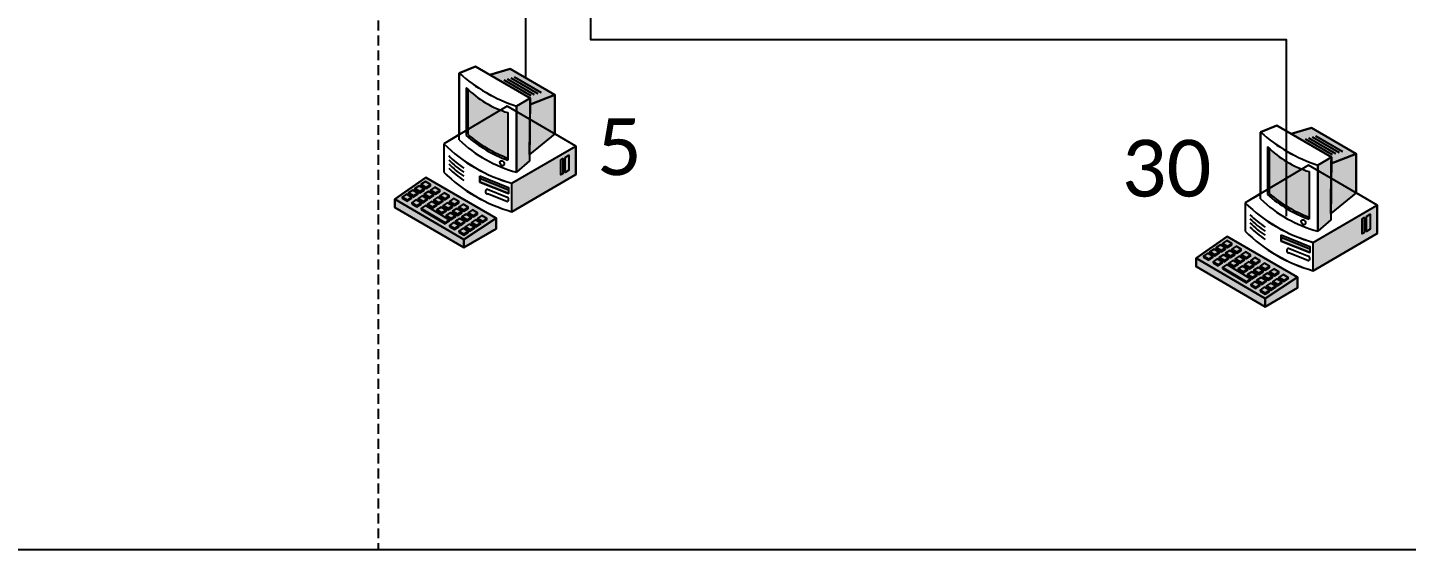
# Model space of a CAD drawing. Extents: x 1 to 296, y 20 to 201.
# Drawn here: x 36.9 to 88.3, y 140 to 159.5 of the extents above; entities that cross this region are included whole.
import ezdxf

# ---------------------------------------------------------------- set-up
doc = ezdxf.new("R2010")
doc.units = 0
doc.header["$LTSCALE"] = 2.97
doc.header["$MEASUREMENT"] = 0
doc.linetypes.add('HIDDEN2', pattern=[0.1875, 0.125, -0.0625])
doc.layers.get('0').update_dxf_attribs({"linetype": 'CONTINUOUS'})
doc.layers.add('CONNECTOR', color=7, linetype='CONTINUOUS')
doc.styles.get("Standard").update_dxf_attribs({"font": 'txt.shx'})

msp = doc.modelspace()

# ---------------------------------------------------------------- hatches: boundary and pattern name
for color, points in [(7, [(55.667, 156.589), (55.669, 156.82), (54.164, 157.692), (54.928, 157.912), (56.589, 156.945)]), (7, [(55.169, 154.064), (55.169, 156.527), (55.669, 156.82), (55.649, 154.482)]), (7, [(55.667, 156.589), (56.589, 156.945), (56.589, 155.493), (55.649, 154.724)]), (7, [(85.542, 154.389), (85.544, 154.62), (84.039, 155.492), (84.803, 155.712), (86.464, 154.745)]), (7, [(54.994, 153.648), (57.375, 155.032), (57.375, 153.976), (54.994, 152.591)]), (7, [(85.542, 154.389), (86.464, 154.745), (86.464, 153.293), (85.524, 152.524)]), (7, [(85.044, 151.864), (85.044, 154.327), (85.544, 154.62), (85.524, 152.282)]), (7, [(50.625, 153.053), (51.783, 153.866), (54.404, 152.349), (53.203, 151.555)]), (253, [(53.792, 153.932), (54.863, 153.493), (54.863, 153.273), (53.792, 153.691)]), (7, [(50.625, 153.053), (53.203, 151.555), (53.203, 151.25), (50.625, 152.745)]), (7, [(84.869, 151.448), (87.25, 152.832), (87.25, 151.776), (84.869, 150.391)]), (7, [(53.203, 151.25), (53.203, 151.555), (54.404, 152.349), (54.404, 151.954)]), (7, [(80.5, 150.853), (81.658, 151.666), (84.279, 150.149), (83.078, 149.355)]), (253, [(83.667, 151.732), (84.738, 151.293), (84.738, 151.073), (83.667, 151.491)]), (7, [(80.5, 150.853), (83.078, 149.355), (83.078, 149.05), (80.5, 150.545)]), (7, [(83.078, 149.05), (83.078, 149.355), (84.279, 150.149), (84.279, 149.754)])]:
    msp.add_hatch(color=color).paths.add_polyline_path(points)
h = msp.add_hatch(color=7)
edge = h.paths.add_edge_path()
edge.add_line((53.356, 155.469), (53.356, 157.143))
edge.add_line((53.356, 157.143), (53.29, 157.208))
edge.add_ellipse((55.93, 159.919), major_axis=(0.032, -3.796), ratio=0.993528, start_angle=315.0949, end_angle=342.7363)
edge.add_line((54.841, 156.285), (54.841, 154.508))
edge.add_line((54.841, 154.508), (54.841, 154.587))
edge.add_ellipse((56.479, 159.091), major_axis=(-0.122, -4.794), ratio=0.993528, start_angle=320.5053, end_angle=341.3574, ccw=False)
h = msp.add_hatch(color=7)
edge = h.paths.add_edge_path()
edge.add_line((83.231, 153.269), (83.231, 154.943))
edge.add_line((83.231, 154.943), (83.165, 155.008))
edge.add_ellipse((85.805, 157.719), major_axis=(0.032, -3.796), ratio=0.993528, start_angle=315.0949, end_angle=342.7363)
edge.add_line((84.716, 154.085), (84.716, 152.308))
edge.add_line((84.716, 152.308), (84.716, 152.387))
edge.add_ellipse((86.354, 156.891), major_axis=(-0.122, -4.794), ratio=0.993528, start_angle=320.5053, end_angle=341.3574, ccw=False)
h = msp.add_hatch(color=251)
h.paths.add_polyline_path([(56.982, 154.614), (57.118, 154.7), (57.118, 154.138), (56.982, 154.052)])
h.paths.add_polyline_path([(56.819, 154.526), (56.894, 154.57), (56.894, 154.008), (56.819, 153.964)])
h = msp.add_hatch(color=252)
h.paths.add_polyline_path([(51.608, 153.566), (51.797, 153.453), (51.797, 153.498), (51.608, 153.611)])
h.paths.add_polyline_path([(51.959, 153.354), (52.148, 153.242), (52.148, 153.287), (51.959, 153.399)])
h.paths.add_polyline_path([(52.31, 153.143), (52.499, 153.03), (52.499, 153.075), (52.31, 153.188)])
h.paths.add_polyline_path([(52.661, 152.931), (52.85, 152.819), (52.85, 152.864), (52.661, 152.976)])
h.paths.add_polyline_path([(53.012, 152.72), (53.201, 152.607), (53.201, 152.652), (53.012, 152.765)])
h.paths.add_polyline_path([(53.363, 152.508), (53.552, 152.396), (53.552, 152.441), (53.363, 152.553)])
h.paths.add_polyline_path([(51.797, 153.498), (51.797, 153.453), (51.954, 153.557), (51.954, 153.602)])
h.paths.add_polyline_path([(52.148, 153.287), (52.148, 153.242), (52.305, 153.345), (52.305, 153.39)])
h.paths.add_polyline_path([(52.499, 153.075), (52.499, 153.03), (52.656, 153.134), (52.656, 153.179)])
h.paths.add_polyline_path([(52.85, 152.864), (52.85, 152.819), (53.007, 152.922), (53.007, 152.967)])
h.paths.add_polyline_path([(53.201, 152.652), (53.201, 152.607), (53.358, 152.711), (53.358, 152.756)])
h.paths.add_polyline_path([(53.552, 152.441), (53.552, 152.396), (53.709, 152.499), (53.709, 152.544)])
h.paths.add_polyline_path([(53.714, 152.297), (53.903, 152.184), (53.903, 152.229), (53.714, 152.342)])
h.paths.add_polyline_path([(53.903, 152.229), (53.903, 152.184), (54.06, 152.288), (54.06, 152.333)])
h.paths.add_polyline_path([(51.374, 153.408), (51.563, 153.296), (51.563, 153.341), (51.374, 153.453)])
h.paths.add_polyline_path([(51.725, 153.197), (51.914, 153.084), (51.914, 153.129), (51.725, 153.242)])
h.paths.add_polyline_path([(52.076, 152.985), (52.265, 152.873), (52.265, 152.918), (52.076, 153.03)])
h.paths.add_polyline_path([(52.427, 152.774), (52.616, 152.661), (52.616, 152.706), (52.427, 152.819)])
h.paths.add_polyline_path([(52.778, 152.562), (52.967, 152.45), (52.967, 152.495), (52.778, 152.607)])
h.paths.add_polyline_path([(53.129, 152.351), (53.318, 152.238), (53.318, 152.283), (53.129, 152.396)])
h.paths.add_polyline_path([(51.563, 153.341), (51.563, 153.296), (51.72, 153.399), (51.72, 153.444)])
h.paths.add_polyline_path([(51.914, 153.129), (51.914, 153.084), (52.071, 153.188), (52.071, 153.233)])
h.paths.add_polyline_path([(52.265, 152.918), (52.265, 152.873), (52.422, 152.976), (52.422, 153.021)])
h.paths.add_polyline_path([(52.616, 152.706), (52.616, 152.661), (52.773, 152.765), (52.773, 152.81)])
h.paths.add_polyline_path([(52.967, 152.495), (52.967, 152.45), (53.124, 152.553), (53.124, 152.598)])
h.paths.add_polyline_path([(53.318, 152.283), (53.318, 152.238), (53.475, 152.342), (53.475, 152.387)])
h.paths.add_polyline_path([(53.48, 152.139), (53.669, 152.027), (53.669, 152.072), (53.48, 152.184)])
h.paths.add_polyline_path([(53.669, 152.072), (53.669, 152.027), (53.826, 152.13), (53.826, 152.175)])
h.paths.add_polyline_path([(51.14, 153.251), (51.329, 153.138), (51.329, 153.183), (51.14, 153.296)])
h.paths.add_polyline_path([(51.491, 153.039), (51.68, 152.927), (51.68, 152.972), (51.491, 153.084)])
h.paths.add_polyline_path([(51.842, 152.828), (52.031, 152.715), (52.031, 152.76), (51.842, 152.873)])
h.paths.add_polyline_path([(52.193, 152.616), (52.382, 152.504), (52.382, 152.549), (52.193, 152.661)])
h.paths.add_polyline_path([(52.544, 152.405), (52.733, 152.292), (52.733, 152.337), (52.544, 152.45)])
h.paths.add_polyline_path([(52.895, 152.193), (53.084, 152.081), (53.084, 152.126), (52.895, 152.238)])
h.paths.add_polyline_path([(51.329, 153.183), (51.329, 153.138), (51.486, 153.242), (51.486, 153.287)])
h.paths.add_polyline_path([(51.68, 152.972), (51.68, 152.927), (51.837, 153.03), (51.837, 153.075)])
h.paths.add_polyline_path([(52.031, 152.76), (52.031, 152.715), (52.188, 152.819), (52.188, 152.864)])
h.paths.add_polyline_path([(52.382, 152.549), (52.382, 152.504), (52.539, 152.607), (52.539, 152.652)])
h.paths.add_polyline_path([(52.733, 152.337), (52.733, 152.292), (52.89, 152.396), (52.89, 152.441)])
h.paths.add_polyline_path([(53.084, 152.126), (53.084, 152.081), (53.241, 152.184), (53.241, 152.229)])
h.paths.add_polyline_path([(53.246, 151.982), (53.435, 151.869), (53.435, 151.914), (53.246, 152.027)])
h.paths.add_polyline_path([(53.435, 151.914), (53.435, 151.869), (53.592, 151.973), (53.592, 152.018)])
h.paths.add_polyline_path([(50.906, 153.093), (51.095, 152.981), (51.095, 153.026), (50.906, 153.138)])
h.paths.add_polyline_path([(51.257, 152.882), (51.446, 152.769), (51.446, 152.814), (51.257, 152.927)])
h.paths.add_polyline_path([(51.608, 152.67), (52.499, 152.135), (52.499, 152.18), (51.608, 152.715)])
h.paths.add_polyline_path([(52.661, 152.036), (52.85, 151.923), (52.85, 151.968), (52.661, 152.081)])
h.paths.add_polyline_path([(51.095, 153.026), (51.095, 152.981), (51.252, 153.084), (51.252, 153.129)])
h.paths.add_polyline_path([(51.446, 152.814), (51.446, 152.769), (51.603, 152.873), (51.603, 152.918)])
h.paths.add_polyline_path([(52.499, 152.18), (52.499, 152.135), (52.656, 152.238), (52.656, 152.283)])
h.paths.add_polyline_path([(52.85, 151.968), (52.85, 151.923), (53.007, 152.027), (53.007, 152.072)])
h.paths.add_polyline_path([(53.012, 151.824), (53.201, 151.712), (53.201, 151.757), (53.012, 151.869)])
h.paths.add_polyline_path([(53.201, 151.757), (53.201, 151.712), (53.358, 151.815), (53.358, 151.86)])
h = msp.add_hatch(color=251)
h.paths.add_polyline_path([(86.857, 152.414), (86.993, 152.5), (86.993, 151.938), (86.857, 151.852)])
h.paths.add_polyline_path([(86.694, 152.326), (86.769, 152.37), (86.769, 151.808), (86.694, 151.764)])
h = msp.add_hatch(color=252)
h.paths.add_polyline_path([(81.483, 151.366), (81.672, 151.253), (81.672, 151.298), (81.483, 151.411)])
h.paths.add_polyline_path([(81.834, 151.154), (82.023, 151.042), (82.023, 151.087), (81.834, 151.199)])
h.paths.add_polyline_path([(82.185, 150.943), (82.374, 150.83), (82.374, 150.875), (82.185, 150.988)])
h.paths.add_polyline_path([(82.536, 150.731), (82.725, 150.619), (82.725, 150.664), (82.536, 150.776)])
h.paths.add_polyline_path([(82.887, 150.52), (83.076, 150.407), (83.076, 150.452), (82.887, 150.565)])
h.paths.add_polyline_path([(83.238, 150.308), (83.427, 150.196), (83.427, 150.241), (83.238, 150.353)])
h.paths.add_polyline_path([(81.672, 151.298), (81.672, 151.253), (81.829, 151.357), (81.829, 151.402)])
h.paths.add_polyline_path([(82.023, 151.087), (82.023, 151.042), (82.18, 151.145), (82.18, 151.19)])
h.paths.add_polyline_path([(82.374, 150.875), (82.374, 150.83), (82.531, 150.934), (82.531, 150.979)])
h.paths.add_polyline_path([(82.725, 150.664), (82.725, 150.619), (82.882, 150.722), (82.882, 150.767)])
h.paths.add_polyline_path([(83.076, 150.452), (83.076, 150.407), (83.233, 150.511), (83.233, 150.556)])
h.paths.add_polyline_path([(83.427, 150.241), (83.427, 150.196), (83.584, 150.299), (83.584, 150.344)])
h.paths.add_polyline_path([(83.589, 150.097), (83.778, 149.984), (83.778, 150.029), (83.589, 150.142)])
h.paths.add_polyline_path([(83.778, 150.029), (83.778, 149.984), (83.935, 150.088), (83.935, 150.133)])
h.paths.add_polyline_path([(81.249, 151.208), (81.438, 151.096), (81.438, 151.141), (81.249, 151.253)])
h.paths.add_polyline_path([(81.6, 150.997), (81.789, 150.884), (81.789, 150.929), (81.6, 151.042)])
h.paths.add_polyline_path([(81.951, 150.785), (82.14, 150.673), (82.14, 150.718), (81.951, 150.83)])
h.paths.add_polyline_path([(82.302, 150.574), (82.491, 150.461), (82.491, 150.506), (82.302, 150.619)])
h.paths.add_polyline_path([(82.653, 150.362), (82.842, 150.25), (82.842, 150.295), (82.653, 150.407)])
h.paths.add_polyline_path([(83.004, 150.151), (83.193, 150.038), (83.193, 150.083), (83.004, 150.196)])
h.paths.add_polyline_path([(81.438, 151.141), (81.438, 151.096), (81.595, 151.199), (81.595, 151.244)])
h.paths.add_polyline_path([(81.789, 150.929), (81.789, 150.884), (81.946, 150.988), (81.946, 151.033)])
h.paths.add_polyline_path([(82.14, 150.718), (82.14, 150.673), (82.297, 150.776), (82.297, 150.821)])
h.paths.add_polyline_path([(82.491, 150.506), (82.491, 150.461), (82.648, 150.565), (82.648, 150.61)])
h.paths.add_polyline_path([(82.842, 150.295), (82.842, 150.25), (82.999, 150.353), (82.999, 150.398)])
h.paths.add_polyline_path([(83.193, 150.083), (83.193, 150.038), (83.35, 150.142), (83.35, 150.187)])
h.paths.add_polyline_path([(83.355, 149.939), (83.544, 149.827), (83.544, 149.872), (83.355, 149.984)])
h.paths.add_polyline_path([(83.544, 149.872), (83.544, 149.827), (83.701, 149.93), (83.701, 149.975)])
h.paths.add_polyline_path([(81.015, 151.051), (81.204, 150.938), (81.204, 150.983), (81.015, 151.096)])
h.paths.add_polyline_path([(81.366, 150.839), (81.555, 150.727), (81.555, 150.772), (81.366, 150.884)])
h.paths.add_polyline_path([(81.717, 150.628), (81.906, 150.515), (81.906, 150.56), (81.717, 150.673)])
h.paths.add_polyline_path([(82.068, 150.416), (82.257, 150.304), (82.257, 150.349), (82.068, 150.461)])
h.paths.add_polyline_path([(82.419, 150.205), (82.608, 150.092), (82.608, 150.137), (82.419, 150.25)])
h.paths.add_polyline_path([(82.77, 149.993), (82.959, 149.881), (82.959, 149.926), (82.77, 150.038)])
h.paths.add_polyline_path([(81.204, 150.983), (81.204, 150.938), (81.361, 151.042), (81.361, 151.087)])
h.paths.add_polyline_path([(81.555, 150.772), (81.555, 150.727), (81.712, 150.83), (81.712, 150.875)])
h.paths.add_polyline_path([(81.906, 150.56), (81.906, 150.515), (82.063, 150.619), (82.063, 150.664)])
h.paths.add_polyline_path([(82.257, 150.349), (82.257, 150.304), (82.414, 150.407), (82.414, 150.452)])
h.paths.add_polyline_path([(82.608, 150.137), (82.608, 150.092), (82.765, 150.196), (82.765, 150.241)])
h.paths.add_polyline_path([(82.959, 149.926), (82.959, 149.881), (83.116, 149.984), (83.116, 150.029)])
h.paths.add_polyline_path([(83.121, 149.782), (83.31, 149.669), (83.31, 149.714), (83.121, 149.827)])
h.paths.add_polyline_path([(83.31, 149.714), (83.31, 149.669), (83.467, 149.773), (83.467, 149.818)])
h.paths.add_polyline_path([(80.781, 150.893), (80.97, 150.781), (80.97, 150.826), (80.781, 150.938)])
h.paths.add_polyline_path([(81.132, 150.682), (81.321, 150.569), (81.321, 150.614), (81.132, 150.727)])
h.paths.add_polyline_path([(81.483, 150.47), (82.374, 149.935), (82.374, 149.98), (81.483, 150.515)])
h.paths.add_polyline_path([(82.536, 149.836), (82.725, 149.723), (82.725, 149.768), (82.536, 149.881)])
h.paths.add_polyline_path([(80.97, 150.826), (80.97, 150.781), (81.127, 150.884), (81.127, 150.929)])
h.paths.add_polyline_path([(81.321, 150.614), (81.321, 150.569), (81.478, 150.673), (81.478, 150.718)])
h.paths.add_polyline_path([(82.374, 149.98), (82.374, 149.935), (82.531, 150.038), (82.531, 150.083)])
h.paths.add_polyline_path([(82.725, 149.768), (82.725, 149.723), (82.882, 149.827), (82.882, 149.872)])
h.paths.add_polyline_path([(82.887, 149.624), (83.076, 149.512), (83.076, 149.557), (82.887, 149.669)])
h.paths.add_polyline_path([(83.076, 149.557), (83.076, 149.512), (83.233, 149.615), (83.233, 149.66)])

# ---------------------------------------------------------------- linework, layer by layer
at = {"color": 7, "linetype": 'HIDDEN2'}
msp.add_line((50, 160.833), (50, 140), dxfattribs=at)
at = {"color": 7, "linetype": 'CONTINUOUS'}
for p, q in [((53.64, 158), (53.028, 157.758)), ((53.028, 157.758), (53.64, 158)), ((53.64, 158), (53.028, 157.758)), ((54.164, 157.692), (53.64, 158)), ((53.64, 158), (54.165, 157.692)), ((54.164, 157.692), (53.64, 158)), ((54.928, 157.912), (54.164, 157.692)), ((54.928, 157.912), (54.164, 157.692)), ((56.589, 156.945), (54.928, 157.912)), ((56.589, 156.945), (54.928, 157.912)), ((53.028, 157.758), (53.028, 155.463)), ((53.028, 155.274), (53.028, 157.758)), ((53.028, 157.758), (53.028, 155.45)), ((54.165, 157.692), (55.669, 156.819)), ((54.688, 157.507), (55.693, 156.923)), ((54.819, 157.543), (55.824, 156.959)), ((54.95, 157.58), (55.955, 156.996)), ((55.081, 157.616), (56.086, 157.032)), ((53.29, 157.208), (53.29, 155.428)), ((53.356, 157.143), (53.29, 157.208)), ((53.356, 155.469), (53.356, 157.143)), ((55.669, 156.819), (55.169, 156.527)), ((56.589, 155.493), (56.589, 156.945)), ((56.589, 155.493), (56.589, 156.945)), ((54.819, 156.527), (52.449, 155.12)), ((57.375, 155.032), (54.819, 156.527)), ((54.841, 156.285), (54.841, 154.508)), ((55.169, 156.527), (55.169, 154.064)), ((83.515, 155.8), (82.903, 155.558)), ((82.903, 155.558), (83.515, 155.8)), ((83.515, 155.8), (82.903, 155.558)), ((84.039, 155.492), (83.515, 155.8)), ((83.515, 155.8), (84.04, 155.492)), ((84.039, 155.492), (83.515, 155.8)), ((53.028, 155.463), (52.449, 155.12)), ((53.028, 155.45), (52.449, 155.12)), ((57.375, 155.032), (56.589, 155.493)), ((57.375, 155.032), (56.589, 155.493)), ((82.903, 155.558), (82.903, 153.263)), ((82.903, 153.074), (82.903, 155.558)), ((82.903, 155.558), (82.903, 153.25)), ((84.803, 155.712), (84.039, 155.492)), ((84.803, 155.712), (84.039, 155.492)), ((84.04, 155.492), (85.544, 154.619)), ((84.563, 155.307), (85.568, 154.723)), ((84.694, 155.343), (85.699, 154.759)), ((86.464, 154.745), (84.803, 155.712)), ((86.464, 154.745), (84.803, 155.712)), ((84.825, 155.38), (85.83, 154.796)), ((84.956, 155.416), (85.961, 154.832)), ((52.449, 155.12), (52.449, 154.064)), ((52.449, 155.12), (52.449, 154.064)), ((52.449, 155.12), (52.449, 154.064)), ((54.994, 153.648), (57.375, 155.032)), ((57.375, 153.976), (57.375, 155.032)), ((57.375, 153.976), (57.375, 155.032)), ((83.165, 155.008), (83.165, 153.228)), ((83.231, 154.943), (83.165, 155.008)), ((83.231, 153.269), (83.231, 154.943)), ((86.464, 153.293), (86.464, 154.745)), ((86.464, 153.293), (86.464, 154.745)), ((54.841, 154.508), (54.841, 154.587)), ((84.694, 154.327), (82.324, 152.92)), ((87.25, 152.832), (84.694, 154.327)), ((85.544, 154.619), (85.044, 154.327)), ((85.044, 154.327), (85.044, 151.864)), ((53.792, 153.844), (54.863, 153.405)), ((54.994, 152.591), (57.375, 153.976)), ((54.994, 152.591), (57.375, 153.976)), ((84.716, 154.085), (84.716, 152.308)), ((54.076, 153.427), (54.819, 153.13)), ((54.797, 152.965), (54.076, 153.251)), ((54.994, 152.591), (54.994, 153.648)), ((82.903, 153.263), (82.324, 152.92)), ((82.903, 153.25), (82.324, 152.92)), ((87.25, 152.832), (86.464, 153.293)), ((87.25, 152.832), (86.464, 153.293)), ((82.324, 152.92), (82.324, 151.864)), ((82.324, 152.92), (82.324, 151.864)), ((82.324, 152.92), (82.324, 151.864)), ((84.869, 151.448), (87.25, 152.832)), ((87.25, 151.776), (87.25, 152.832)), ((87.25, 151.776), (87.25, 152.832)), ((84.716, 152.308), (84.716, 152.387)), ((84.869, 150.391), (87.25, 151.776)), ((84.869, 150.391), (87.25, 151.776)), ((83.667, 151.644), (84.738, 151.205)), ((83.951, 151.227), (84.694, 150.93)), ((84.869, 150.391), (84.869, 151.448)), ((84.672, 150.765), (83.951, 151.051))]:
    msp.add_line(p, q, dxfattribs=at)
for points in [[(20, 140), (120, 140), (120, 190), (20, 190)], [(55.667, 156.589), (55.669, 156.82), (54.164, 157.692), (54.928, 157.912), (56.589, 156.945)], [(55.169, 154.064), (55.169, 156.527), (55.669, 156.82), (55.649, 154.482)], [(55.667, 156.589), (56.589, 156.945), (56.589, 155.493), (55.649, 154.724)], [(85.542, 154.389), (85.544, 154.62), (84.039, 155.492), (84.803, 155.712), (86.464, 154.745)], [(54.994, 153.648), (57.375, 155.032), (57.375, 153.976), (54.994, 152.591)], [(85.542, 154.389), (86.464, 154.745), (86.464, 153.293), (85.524, 152.524)], [(85.044, 151.864), (85.044, 154.327), (85.544, 154.62), (85.524, 152.282)], [(50.625, 153.053), (50.625, 152.745), (53.203, 151.25), (54.404, 151.954), (54.404, 152.349), (51.783, 153.866)], [(50.625, 153.053), (51.783, 153.866), (54.404, 152.349), (53.203, 151.555)], [(50.625, 153.053), (51.783, 153.866), (54.404, 152.349), (54.404, 151.954), (53.203, 151.25), (50.625, 152.745)], [(53.792, 153.932), (54.863, 153.493), (54.863, 153.273), (53.792, 153.691)], [(51.14, 153.251), (51.329, 153.138), (51.329, 153.183), (51.14, 153.296)], [(51.329, 153.183), (51.329, 153.138), (51.486, 153.242), (51.486, 153.287)], [(51.374, 153.408), (51.563, 153.296), (51.563, 153.341), (51.374, 153.453)], [(51.563, 153.341), (51.563, 153.296), (51.72, 153.399), (51.72, 153.444)], [(51.608, 153.566), (51.797, 153.453), (51.797, 153.498), (51.608, 153.611)], [(51.725, 153.197), (51.914, 153.084), (51.914, 153.129), (51.725, 153.242)], [(51.797, 153.498), (51.797, 153.453), (51.954, 153.557), (51.954, 153.602)], [(51.914, 153.129), (51.914, 153.084), (52.071, 153.188), (52.071, 153.233)], [(51.959, 153.354), (52.148, 153.242), (52.148, 153.287), (51.959, 153.399)], [(52.148, 153.287), (52.148, 153.242), (52.305, 153.345), (52.305, 153.39)], [(50.625, 153.053), (53.203, 151.555), (53.203, 151.25), (50.625, 152.745)], [(50.906, 153.093), (51.095, 152.981), (51.095, 153.026), (50.906, 153.138)], [(51.095, 153.026), (51.095, 152.981), (51.252, 153.084), (51.252, 153.129)], [(51.257, 152.882), (51.446, 152.769), (51.446, 152.814), (51.257, 152.927)], [(51.446, 152.814), (51.446, 152.769), (51.603, 152.873), (51.603, 152.918)], [(51.491, 153.039), (51.68, 152.927), (51.68, 152.972), (51.491, 153.084)], [(51.608, 152.67), (52.499, 152.135), (52.499, 152.18), (51.608, 152.715)], [(51.68, 152.972), (51.68, 152.927), (51.837, 153.03), (51.837, 153.075)], [(51.842, 152.828), (52.031, 152.715), (52.031, 152.76), (51.842, 152.873)], [(52.031, 152.76), (52.031, 152.715), (52.188, 152.819), (52.188, 152.864)], [(52.076, 152.985), (52.265, 152.873), (52.265, 152.918), (52.076, 153.03)], [(52.265, 152.918), (52.265, 152.873), (52.422, 152.976), (52.422, 153.021)], [(52.31, 153.143), (52.499, 153.03), (52.499, 153.075), (52.31, 153.188)], [(52.427, 152.774), (52.616, 152.661), (52.616, 152.706), (52.427, 152.819)], [(52.499, 153.075), (52.499, 153.03), (52.656, 153.134), (52.656, 153.179)], [(52.616, 152.706), (52.616, 152.661), (52.773, 152.765), (52.773, 152.81)], [(52.661, 152.931), (52.85, 152.819), (52.85, 152.864), (52.661, 152.976)], [(52.85, 152.864), (52.85, 152.819), (53.007, 152.922), (53.007, 152.967)], [(53.012, 152.72), (53.201, 152.607), (53.201, 152.652), (53.012, 152.765)], [(53.201, 152.652), (53.201, 152.607), (53.358, 152.711), (53.358, 152.756)], [(84.869, 151.448), (87.25, 152.832), (87.25, 151.776), (84.869, 150.391)], [(52.193, 152.616), (52.382, 152.504), (52.382, 152.549), (52.193, 152.661)], [(52.382, 152.549), (52.382, 152.504), (52.539, 152.607), (52.539, 152.652)], [(52.499, 152.18), (52.499, 152.135), (52.656, 152.238), (52.656, 152.283)], [(52.544, 152.405), (52.733, 152.292), (52.733, 152.337), (52.544, 152.45)], [(52.733, 152.337), (52.733, 152.292), (52.89, 152.396), (52.89, 152.441)], [(52.778, 152.562), (52.967, 152.45), (52.967, 152.495), (52.778, 152.607)], [(52.895, 152.193), (53.084, 152.081), (53.084, 152.126), (52.895, 152.238)], [(52.967, 152.495), (52.967, 152.45), (53.124, 152.553), (53.124, 152.598)], [(53.084, 152.126), (53.084, 152.081), (53.241, 152.184), (53.241, 152.229)], [(53.129, 152.351), (53.318, 152.238), (53.318, 152.283), (53.129, 152.396)], [(53.203, 151.25), (53.203, 151.555), (54.404, 152.349), (54.404, 151.954)], [(53.318, 152.283), (53.318, 152.238), (53.475, 152.342), (53.475, 152.387)], [(53.363, 152.508), (53.552, 152.396), (53.552, 152.441), (53.363, 152.553)], [(53.48, 152.139), (53.669, 152.027), (53.669, 152.072), (53.48, 152.184)], [(53.552, 152.441), (53.552, 152.396), (53.709, 152.499), (53.709, 152.544)], [(53.669, 152.072), (53.669, 152.027), (53.826, 152.13), (53.826, 152.175)], [(53.714, 152.297), (53.903, 152.184), (53.903, 152.229), (53.714, 152.342)], [(53.903, 152.229), (53.903, 152.184), (54.06, 152.288), (54.06, 152.333)], [(52.661, 152.036), (52.85, 151.923), (52.85, 151.968), (52.661, 152.081)], [(52.85, 151.968), (52.85, 151.923), (53.007, 152.027), (53.007, 152.072)], [(53.012, 151.824), (53.201, 151.712), (53.201, 151.757), (53.012, 151.869)], [(53.201, 151.757), (53.201, 151.712), (53.358, 151.815), (53.358, 151.86)], [(53.246, 151.982), (53.435, 151.869), (53.435, 151.914), (53.246, 152.027)], [(53.435, 151.914), (53.435, 151.869), (53.592, 151.973), (53.592, 152.018)], [(80.5, 150.853), (80.5, 150.545), (83.078, 149.05), (84.279, 149.754), (84.279, 150.149), (81.658, 151.666)], [(80.5, 150.853), (81.658, 151.666), (84.279, 150.149), (83.078, 149.355)], [(80.5, 150.853), (81.658, 151.666), (84.279, 150.149), (84.279, 149.754), (83.078, 149.05), (80.5, 150.545)], [(83.667, 151.732), (84.738, 151.293), (84.738, 151.073), (83.667, 151.491)], [(81.249, 151.208), (81.438, 151.096), (81.438, 151.141), (81.249, 151.253)], [(81.438, 151.141), (81.438, 151.096), (81.595, 151.199), (81.595, 151.244)], [(81.483, 151.366), (81.672, 151.253), (81.672, 151.298), (81.483, 151.411)], [(81.672, 151.298), (81.672, 151.253), (81.829, 151.357), (81.829, 151.402)], [(81.834, 151.154), (82.023, 151.042), (82.023, 151.087), (81.834, 151.199)], [(82.023, 151.087), (82.023, 151.042), (82.18, 151.145), (82.18, 151.19)], [(80.5, 150.853), (83.078, 149.355), (83.078, 149.05), (80.5, 150.545)], [(80.781, 150.893), (80.97, 150.781), (80.97, 150.826), (80.781, 150.938)], [(80.97, 150.826), (80.97, 150.781), (81.127, 150.884), (81.127, 150.929)], [(81.015, 151.051), (81.204, 150.938), (81.204, 150.983), (81.015, 151.096)], [(81.132, 150.682), (81.321, 150.569), (81.321, 150.614), (81.132, 150.727)], [(81.204, 150.983), (81.204, 150.938), (81.361, 151.042), (81.361, 151.087)], [(81.321, 150.614), (81.321, 150.569), (81.478, 150.673), (81.478, 150.718)], [(81.366, 150.839), (81.555, 150.727), (81.555, 150.772), (81.366, 150.884)], [(81.555, 150.772), (81.555, 150.727), (81.712, 150.83), (81.712, 150.875)], [(81.6, 150.997), (81.789, 150.884), (81.789, 150.929), (81.6, 151.042)], [(81.717, 150.628), (81.906, 150.515), (81.906, 150.56), (81.717, 150.673)], [(81.789, 150.929), (81.789, 150.884), (81.946, 150.988), (81.946, 151.033)], [(81.906, 150.56), (81.906, 150.515), (82.063, 150.619), (82.063, 150.664)], [(81.951, 150.785), (82.14, 150.673), (82.14, 150.718), (81.951, 150.83)], [(82.14, 150.718), (82.14, 150.673), (82.297, 150.776), (82.297, 150.821)], [(82.185, 150.943), (82.374, 150.83), (82.374, 150.875), (82.185, 150.988)], [(82.374, 150.875), (82.374, 150.83), (82.531, 150.934), (82.531, 150.979)], [(82.536, 150.731), (82.725, 150.619), (82.725, 150.664), (82.536, 150.776)], [(82.725, 150.664), (82.725, 150.619), (82.882, 150.722), (82.882, 150.767)], [(81.483, 150.47), (82.374, 149.935), (82.374, 149.98), (81.483, 150.515)], [(82.068, 150.416), (82.257, 150.304), (82.257, 150.349), (82.068, 150.461)], [(82.257, 150.349), (82.257, 150.304), (82.414, 150.407), (82.414, 150.452)], [(82.302, 150.574), (82.491, 150.461), (82.491, 150.506), (82.302, 150.619)], [(82.419, 150.205), (82.608, 150.092), (82.608, 150.137), (82.419, 150.25)], [(82.491, 150.506), (82.491, 150.461), (82.648, 150.565), (82.648, 150.61)], [(82.608, 150.137), (82.608, 150.092), (82.765, 150.196), (82.765, 150.241)], [(82.653, 150.362), (82.842, 150.25), (82.842, 150.295), (82.653, 150.407)], [(82.842, 150.295), (82.842, 150.25), (82.999, 150.353), (82.999, 150.398)], [(82.887, 150.52), (83.076, 150.407), (83.076, 150.452), (82.887, 150.565)], [(83.004, 150.151), (83.193, 150.038), (83.193, 150.083), (83.004, 150.196)], [(83.076, 150.452), (83.076, 150.407), (83.233, 150.511), (83.233, 150.556)], [(83.078, 149.05), (83.078, 149.355), (84.279, 150.149), (84.279, 149.754)], [(83.193, 150.083), (83.193, 150.038), (83.35, 150.142), (83.35, 150.187)], [(83.238, 150.308), (83.427, 150.196), (83.427, 150.241), (83.238, 150.353)], [(83.427, 150.241), (83.427, 150.196), (83.584, 150.299), (83.584, 150.344)], [(83.589, 150.097), (83.778, 149.984), (83.778, 150.029), (83.589, 150.142)], [(83.778, 150.029), (83.778, 149.984), (83.935, 150.088), (83.935, 150.133)], [(82.374, 149.98), (82.374, 149.935), (82.531, 150.038), (82.531, 150.083)], [(82.536, 149.836), (82.725, 149.723), (82.725, 149.768), (82.536, 149.881)], [(82.725, 149.768), (82.725, 149.723), (82.882, 149.827), (82.882, 149.872)], [(82.77, 149.993), (82.959, 149.881), (82.959, 149.926), (82.77, 150.038)], [(82.887, 149.624), (83.076, 149.512), (83.076, 149.557), (82.887, 149.669)], [(82.959, 149.926), (82.959, 149.881), (83.116, 149.984), (83.116, 150.029)], [(83.076, 149.557), (83.076, 149.512), (83.233, 149.615), (83.233, 149.66)], [(83.121, 149.782), (83.31, 149.669), (83.31, 149.714), (83.121, 149.827)], [(83.31, 149.714), (83.31, 149.669), (83.467, 149.773), (83.467, 149.818)], [(83.355, 149.939), (83.544, 149.827), (83.544, 149.872), (83.355, 149.984)], [(83.544, 149.872), (83.544, 149.827), (83.701, 149.93), (83.701, 149.975)]]:
    msp.add_lwpolyline(points, close=True, dxfattribs=at)
at = {"color": 251, "linetype": 'CONTINUOUS'}
for points in [[(56.819, 154.526), (56.894, 154.57), (56.894, 154.008), (56.819, 153.964)], [(56.982, 154.614), (57.118, 154.7), (57.118, 154.138), (56.982, 154.052)], [(86.694, 152.326), (86.769, 152.37), (86.769, 151.808), (86.694, 151.764)], [(86.857, 152.414), (86.993, 152.5), (86.993, 151.938), (86.857, 151.852)]]:
    msp.add_lwpolyline(points, close=True, dxfattribs=at)
at = {"color": 10, "linetype": 'CONTINUOUS'}
for points in [[(51.608, 153.611), (51.797, 153.498), (51.954, 153.602), (51.765, 153.714)], [(50.906, 153.138), (51.095, 153.026), (51.252, 153.129), (51.063, 153.242)], [(51.14, 153.296), (51.329, 153.183), (51.486, 153.287), (51.297, 153.399)], [(51.374, 153.453), (51.563, 153.341), (51.72, 153.444), (51.531, 153.557)], [(51.725, 153.242), (51.914, 153.129), (52.071, 153.233), (51.882, 153.345)], [(51.959, 153.399), (52.148, 153.287), (52.305, 153.39), (52.116, 153.503)], [(52.31, 153.188), (52.499, 153.075), (52.656, 153.179), (52.467, 153.291)], [(51.257, 152.927), (51.446, 152.814), (51.603, 152.918), (51.414, 153.03)], [(51.491, 153.084), (51.68, 152.972), (51.837, 153.075), (51.648, 153.188)], [(51.608, 152.715), (52.499, 152.18), (52.656, 152.283), (51.765, 152.819)], [(51.842, 152.873), (52.031, 152.76), (52.188, 152.864), (51.999, 152.976)], [(52.076, 153.03), (52.265, 152.918), (52.422, 153.021), (52.233, 153.134)], [(52.193, 152.661), (52.382, 152.549), (52.539, 152.652), (52.35, 152.765)], [(52.427, 152.819), (52.616, 152.706), (52.773, 152.81), (52.584, 152.922)], [(52.661, 152.976), (52.85, 152.864), (53.007, 152.967), (52.818, 153.08)], [(52.778, 152.607), (52.967, 152.495), (53.124, 152.598), (52.935, 152.711)], [(53.012, 152.765), (53.201, 152.652), (53.358, 152.756), (53.169, 152.868)], [(52.544, 152.45), (52.733, 152.337), (52.89, 152.441), (52.701, 152.553)], [(52.661, 152.081), (52.85, 151.968), (53.007, 152.072), (52.818, 152.184)], [(52.895, 152.238), (53.084, 152.126), (53.241, 152.229), (53.052, 152.342)], [(53.129, 152.396), (53.318, 152.283), (53.475, 152.387), (53.286, 152.499)], [(53.363, 152.553), (53.552, 152.441), (53.709, 152.544), (53.52, 152.657)], [(53.48, 152.184), (53.669, 152.072), (53.826, 152.175), (53.637, 152.288)], [(53.714, 152.342), (53.903, 152.229), (54.06, 152.333), (53.871, 152.445)], [(53.012, 151.869), (53.201, 151.757), (53.358, 151.86), (53.169, 151.973)], [(53.246, 152.027), (53.435, 151.914), (53.592, 152.018), (53.403, 152.13)], [(81.015, 151.096), (81.204, 150.983), (81.361, 151.087), (81.172, 151.199)], [(81.249, 151.253), (81.438, 151.141), (81.595, 151.244), (81.406, 151.357)], [(81.483, 151.411), (81.672, 151.298), (81.829, 151.402), (81.64, 151.514)], [(81.6, 151.042), (81.789, 150.929), (81.946, 151.033), (81.757, 151.145)], [(81.834, 151.199), (82.023, 151.087), (82.18, 151.19), (81.991, 151.303)], [(80.781, 150.938), (80.97, 150.826), (81.127, 150.929), (80.938, 151.042)], [(81.132, 150.727), (81.321, 150.614), (81.478, 150.718), (81.289, 150.83)], [(81.366, 150.884), (81.555, 150.772), (81.712, 150.875), (81.523, 150.988)], [(81.717, 150.673), (81.906, 150.56), (82.063, 150.664), (81.874, 150.776)], [(81.951, 150.83), (82.14, 150.718), (82.297, 150.821), (82.108, 150.934)], [(82.185, 150.988), (82.374, 150.875), (82.531, 150.979), (82.342, 151.091)], [(82.302, 150.619), (82.491, 150.506), (82.648, 150.61), (82.459, 150.722)], [(82.536, 150.776), (82.725, 150.664), (82.882, 150.767), (82.693, 150.88)], [(82.887, 150.565), (83.076, 150.452), (83.233, 150.556), (83.044, 150.668)], [(81.483, 150.515), (82.374, 149.98), (82.531, 150.083), (81.64, 150.619)], [(82.068, 150.461), (82.257, 150.349), (82.414, 150.452), (82.225, 150.565)], [(82.419, 150.25), (82.608, 150.137), (82.765, 150.241), (82.576, 150.353)], [(82.653, 150.407), (82.842, 150.295), (82.999, 150.398), (82.81, 150.511)], [(82.77, 150.038), (82.959, 149.926), (83.116, 150.029), (82.927, 150.142)], [(83.004, 150.196), (83.193, 150.083), (83.35, 150.187), (83.161, 150.299)], [(83.238, 150.353), (83.427, 150.241), (83.584, 150.344), (83.395, 150.457)], [(83.589, 150.142), (83.778, 150.029), (83.935, 150.133), (83.746, 150.245)], [(82.536, 149.881), (82.725, 149.768), (82.882, 149.872), (82.693, 149.984)], [(82.887, 149.669), (83.076, 149.557), (83.233, 149.66), (83.044, 149.773)], [(83.121, 149.827), (83.31, 149.714), (83.467, 149.818), (83.278, 149.93)], [(83.355, 149.984), (83.544, 149.872), (83.701, 149.975), (83.512, 150.088)]]:
    msp.add_lwpolyline(points, close=True, dxfattribs=at)
at = {"color": 7, "linetype": 'CONTINUOUS'}
for points in [[(53.792, 153.932), (54.863, 153.493), (54.863, 153.273)], [(53.792, 153.932), (53.792, 153.691), (54.863, 153.273)], [(83.667, 151.732), (84.738, 151.293), (84.738, 151.073)], [(83.667, 151.732), (83.667, 151.491), (84.738, 151.073)]]:
    msp.add_lwpolyline(points, dxfattribs=at)
for centre, major_axis, start_param, end_param in [((57.009, 162.269), (0, -6.034), 5.556901, 5.971177), ((56.96, 162.183), (0, -5.937), 5.553467, 5.974611), ((55.93, 159.919), (0.032, -3.796), -0.783742, -0.301308), ((56.403, 158.802), (0, -4.898), 5.516794, 6.026737), ((56.562, 159.233), (0.009, -5.033), -0.71516, -0.353206), ((56.479, 159.091), (-0.122, -4.794), -0.689313, -0.325375), ((86.884, 160.069), (0, -6.034), 5.556901, 5.971177), ((86.835, 159.983), (0, -5.937), 5.553467, 5.974611), ((56.623, 159.467), (0, -6.045), 5.514882, 6.008547), ((56.574, 159.381), (0, -5.949), 5.510798, 6.012631), ((85.805, 157.719), (0.032, -3.796), -0.783742, -0.301308), ((55.088, 157.152), (0, -3.494), -0.78478, -0.574048), ((55.088, 156.998), (0, -3.494), -0.78478, -0.574048), ((55.088, 156.844), (0, -3.494), -0.78478, -0.574048), ((56.557, 158.29), (0, -5.912), 5.508675, 6.013865), ((56.557, 158.29), (0, -5.912), 5.508675, 6.013865), ((56.609, 158.381), (0, -6.014), -0.770143, -0.273687), ((55.088, 156.69), (0, -3.494), -0.78478, -0.574048), ((54.093, 153.339), (0, -0.0895), 3.330331, 6.094447), ((86.437, 157.033), (0.009, -5.033), -0.71516, -0.353206), ((86.354, 156.891), (-0.122, -4.794), -0.689313, -0.325375), ((54.784, 153.051), (0, -0.0867), 0.152119, 2.724371), ((86.498, 157.267), (0, -6.045), 5.514882, 6.008547), ((86.449, 157.181), (0, -5.949), 5.510798, 6.012631), ((86.278, 156.602), (0, -4.898), 5.516794, 6.026737), ((84.963, 154.952), (0, -3.494), -0.78478, -0.574048), ((84.963, 154.798), (0, -3.494), -0.78478, -0.574048), ((84.963, 154.644), (0, -3.494), -0.78478, -0.574048), ((86.432, 156.09), (0, -5.912), 5.508675, 6.013865), ((86.432, 156.09), (0, -5.912), 5.508675, 6.013865), ((86.484, 156.181), (0, -6.014), -0.770143, -0.273687), ((84.963, 154.49), (0, -3.494), -0.78478, -0.574048), ((83.968, 151.139), (0, -0.0895), 3.330331, 6.094447), ((84.659, 150.851), (0, -0.0867), 0.152119, 2.724371)]:
    msp.add_ellipse(centre, major_axis=major_axis, ratio=0.993528, start_param=start_param, end_param=end_param, dxfattribs=at)
for centre in [(54.627, 154.397), (84.502, 152.197)]:
    msp.add_ellipse(centre, major_axis=(0.049, -0.0849), ratio=0.747569, dxfattribs=at)
at = {"layer": 'CONNECTOR', "linetype": 'CONTINUOUS'}
msp.add_line((55.5, 164.804), (55.5, 157.579), dxfattribs=at)
msp.add_lwpolyline([(83.875, 152.425), (83.875, 159), (57.937, 159), (57.937, 163.5), (56.75, 163.5), (56.75, 165)], dxfattribs=at)

# ---------------------------------------------------------------- texts
at = {"layer": 'CONNECTOR', "char_height": 2.11666, "width": 14.11111, "attachment_point": 5}
for s, insert in [('\\C7;\\fCalibri|b0|i0|;\\H2.1166585922241;5', (59, 155)), ('\\C7;\\fCalibri|b0|i0|;\\H2.1166585922241;30', (79.4, 154.2))]:
    msp.add_mtext(s, dxfattribs=dict(at, insert=insert))

doc.saveas('drawing.dxf')
